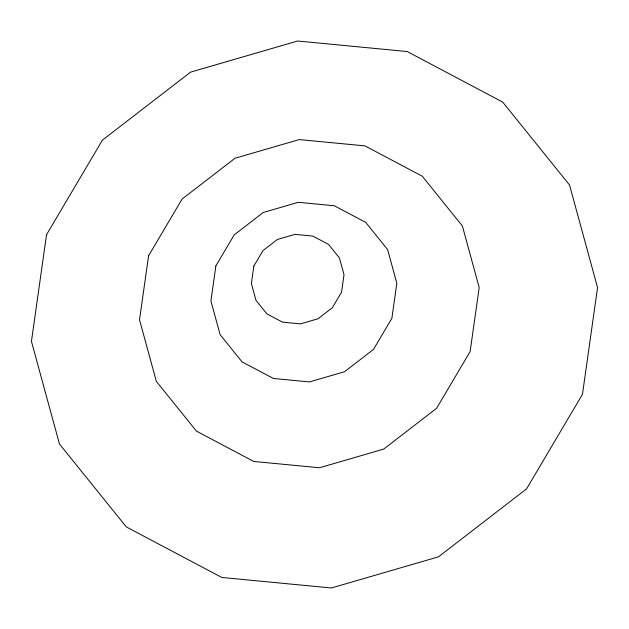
<?xml version="1.0" encoding="UTF-8"?>
<svg xmlns="http://www.w3.org/2000/svg" width="629" height="629" viewBox="0 0 629 629"><rect width="100%" height="100%" fill="white"/><g stroke="black" fill="none" stroke-linecap="round" stroke-linejoin="round"><path stroke-width="0.94" d="M46.53 234.703L31.45 341.405L59.464 444.011L126.303 526.905L221.793 577.461L331.397 587.981L438.429 556.869L526.591 488.859L582.47 394.297L597.55 287.595L569.536 184.989L502.697 102.095L407.207 51.539L297.603 41.019L190.571 72.131L102.409 140.141L46.53 234.703M148.578 255.791L139.528 319.815L156.338 381.378L196.437 431.117L253.731 461.45L319.493 467.764L383.714 449.09L436.612 408.284L470.138 351.548L479.188 287.524L462.378 225.96L422.279 176.222L364.985 145.889L299.223 139.583L235.002 158.249L182.103 199.055L148.578 255.791M215.865 265.91L210.919 300.953L220.119 334.652L242.063 361.872L273.426 378.477L309.421 381.929L344.574 371.715L373.524 349.378L391.875 318.321L396.828 283.278L387.629 249.587L365.677 222.359L334.321 205.762L298.327 202.302L263.174 212.523L234.216 234.861L215.865 265.91M253.849 266.067L251.388 283.522L255.964 300.316L266.908 313.879L282.531 322.15L300.465 323.872L317.983 318.785L332.411 307.652L341.547 292.178L344.016 274.716L339.432 257.929L328.495 244.367L312.872 236.095L294.938 234.373L277.42 239.46L262.993 250.594L253.849 266.067"/></g></svg>
